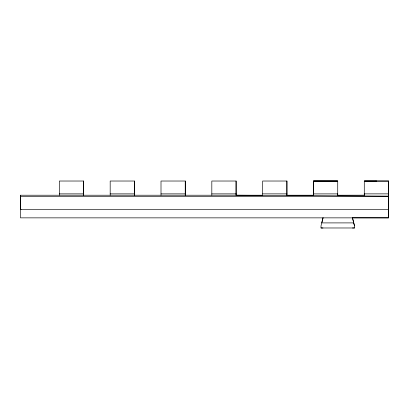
<?xml version="1.0" encoding="UTF-8"?>
<svg xmlns="http://www.w3.org/2000/svg" width="409" height="409" viewBox="0 0 409 409"><rect width="100%" height="100%" fill="white"/><g stroke="black" fill="none" stroke-linecap="round" stroke-linejoin="round"><path stroke-width="0.61" d="M364.276 195.185L337.727 195.226L337.732 181.034L313.463 181.013L313.463 195.221L286.908 195.221L286.908 181.029L262.639 181.023L262.639 195.221L20.47 195.221L20.45 217.859L388.545 217.864L388.545 196.535L20.47 196.565M83.625 181.029L83.625 195.221L83.625 181.023L59.361 181.029L59.361 195.221M134.449 181.029L134.449 195.221L134.449 181.023L110.179 181.023L110.179 195.221M185.267 181.029L185.267 195.221L185.267 181.023L161.003 181.023L161.003 195.221M388.545 196.115L236.09 195.221L236.09 181.029L211.821 181.023L211.821 195.221M388.55 196.565L388.55 181.049L364.281 181.044L364.281 195.236L364.276 193.876L388.545 193.866L388.545 217.864L352.476 217.823M323.038 217.823L320.999 225.952L321.004 227.977L322.977 227.987M388.524 195.246L388.524 181.049M323.038 217.823L321.76 222.91L353.749 222.9M352.481 227.987L354.506 227.977L354.506 225.952L352.476 217.823M376.081 181.049L376.418 181.049L364.286 181.044L388.514 181.059M313.463 181.034L337.732 181.034L313.463 181.029L313.463 195.221M59.361 193.876L83.625 193.876M110.179 193.876L134.449 193.876M161.003 193.876L185.267 193.876M211.821 193.876L236.09 193.876M262.639 193.876L286.908 193.876M388.545 209.434L20.47 209.423L20.47 195.221M321.004 227.977L354.511 227.977M352.481 217.854L354.506 225.952M313.463 194.551L313.463 193.902L337.727 193.892L337.727 195.18M286.908 181.023L286.908 195.221M236.09 181.023L236.09 195.221M20.936 209.403L20.47 209.423L20.936 209.403"/></g></svg>
